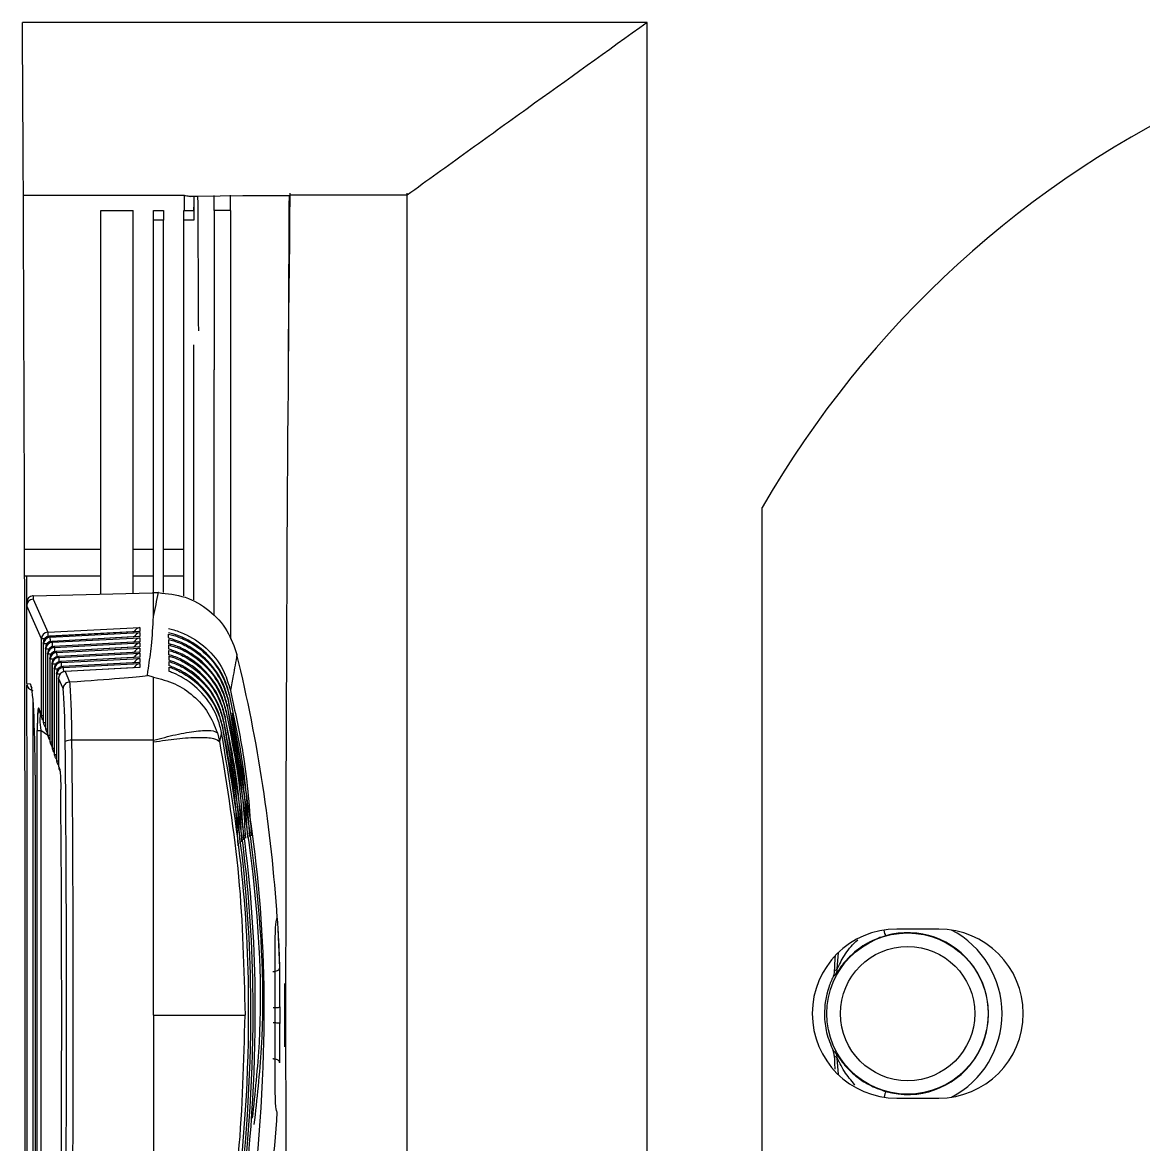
# Model space of a CAD drawing. Extents: x 12.3 to 108.7, y 1.1 to 80.4.
# Drawn here: x 73.858 to 75.515, y 32.498 to 34.158 of the extents above; entities that cross this region are included whole.
import ezdxf

# ---------------------------------------------------------------- set-up
doc = ezdxf.new("R2010")
doc.units = 0
doc.header["$MEASUREMENT"] = 0
doc.layers.add('OBJECT', color=7, linetype='CONTINUOUS')

msp = doc.modelspace()

# ---------------------------------------------------------------- linework, layer by layer
at = {"layer": 'OBJECT'}
for p, q in [((74.7815, 34.158), (73.8575, 34.158)), ((74.7815, 31.2261), (74.7815, 34.158)), ((74.0972, 33.902), (73.8589, 33.902)), ((74.1112, 33.9006), (74.1112, 33.8796)), ((74.1412, 33.8796), (74.1412, 33.9021)), ((74.1652, 33.8796), (74.1652, 33.9024)), ((74.253, 33.9013), (74.1836, 33.9013)), ((74.253, 33.9054), (74.253, 33.902)), ((74.4265, 33.9026), (74.253, 33.9026)), ((74.253, 33.9026), (74.253, 33.902)), ((74.253, 33.902), (74.253, 33.902)), ((74.4265, 31.4787), (74.4265, 33.9054)), ((73.9734, 33.3125), (73.9734, 33.8796)), ((73.9734, 33.8796), (74.0214, 33.8796)), ((74.0214, 33.3138), (74.0214, 33.8796)), ((74.0514, 33.8796), (74.0663, 33.8796)), ((74.0514, 33.8653), (74.0514, 33.8796)), ((74.0663, 33.8796), (74.0663, 33.8653)), ((74.0963, 33.8796), (74.1112, 33.8796)), ((74.0963, 33.8653), (74.0963, 33.8796)), ((74.1112, 33.8796), (74.1112, 33.8848)), ((74.1112, 33.8796), (74.1112, 33.8653)), ((74.1412, 33.8796), (74.1412, 33.8848)), ((74.1652, 33.8796), (74.1412, 33.8796)), ((74.1412, 33.8796), (74.1412, 33.6442)), ((74.1652, 33.8796), (74.1652, 33.246)), ((74.0663, 33.8653), (74.0514, 33.8653)), ((74.0514, 33.3146), (74.0514, 33.8653)), ((74.0663, 33.315), (74.0663, 33.8653)), ((74.1112, 33.8653), (74.0963, 33.8653)), ((74.0963, 33.3097), (74.0963, 33.8653)), ((74.1112, 33.3042), (74.1112, 33.6813)), ((74.1412, 33.2823), (74.1412, 33.6442)), ((74.9515, 31.9437), (74.9515, 33.4404)), ((73.9734, 33.3785), (73.8607, 33.3785)), ((74.0514, 33.3785), (74.0214, 33.3785)), ((74.0963, 33.3785), (74.0663, 33.3785)), ((73.9734, 33.3392), (73.8608, 33.3392)), ((74.0514, 33.3392), (74.0214, 33.3392)), ((74.0963, 33.3392), (74.0663, 33.3392)), ((73.8734, 33.3099), (73.8734, 33.3051)), ((73.8736, 33.3099), (74.0498, 33.3145)), ((74.0514, 33.2791), (74.0514, 33.3146)), ((74.053, 33.3146), (74.0582, 33.3146)), ((73.8639, 33.2951), (73.8639, 33.2999)), ((73.8855, 33.2461), (73.8639, 33.2952)), ((73.8639, 33.1801), (73.8639, 33.2951)), ((73.8734, 33.3051), (73.8949, 33.256)), ((73.8949, 33.256), (74.0309, 33.2631)), ((74.0309, 33.2631), (74.0309, 33.2572)), ((73.8855, 33.1323), (73.8855, 33.2461)), ((73.8902, 33.2461), (73.8855, 33.2461)), ((74.0297, 33.2572), (73.8976, 33.2501)), ((74.0309, 33.2572), (73.8976, 33.25)), ((73.8976, 33.2501), (73.8976, 33.25)), ((73.8976, 33.25), (73.8982, 33.2486)), ((73.8982, 33.2486), (74.0309, 33.2555)), ((74.0297, 33.2496), (73.9009, 33.2426)), ((74.0309, 33.2496), (73.9009, 33.2426)), ((73.9015, 33.2412), (74.0309, 33.2478)), ((74.0309, 33.2555), (74.0309, 33.2496)), ((74.0309, 33.2478), (74.0309, 33.2419)), ((73.8881, 33.2401), (73.8881, 33.1246)), ((73.8888, 33.2387), (73.8881, 33.2401)), ((73.8881, 33.2401), (73.8881, 33.1246)), ((73.8881, 33.2401), (73.8881, 33.2401)), ((73.8888, 33.1228), (73.8888, 33.2387)), ((73.8934, 33.2387), (73.8888, 33.2387)), ((73.8914, 33.2326), (73.8914, 33.1151)), ((73.892, 33.2312), (73.8914, 33.2326)), ((73.8914, 33.2326), (73.8914, 33.1151)), ((73.8914, 33.2326), (73.8914, 33.2326)), ((73.892, 33.1133), (73.892, 33.2312)), ((73.8967, 33.2312), (73.892, 33.2312)), ((73.9009, 33.2426), (73.9015, 33.2412)), ((73.9009, 33.2426), (73.9009, 33.2426)), ((74.0297, 33.242), (73.9041, 33.2352)), ((74.0309, 33.2419), (73.9041, 33.2351)), ((73.9041, 33.2352), (73.9041, 33.2351)), ((73.9041, 33.2351), (73.9048, 33.2337)), ((73.9048, 33.2337), (74.0309, 33.2402)), ((74.0297, 33.2343), (73.9074, 33.2278)), ((74.0309, 33.2343), (73.9074, 33.2277)), ((73.9074, 33.2278), (73.9074, 33.2277)), ((73.9074, 33.2277), (73.908, 33.2263)), ((73.908, 33.2263), (74.0309, 33.2326)), ((74.0297, 33.2267), (73.9107, 33.2203)), ((74.0309, 33.2267), (73.9107, 33.2202)), ((74.0309, 33.2402), (74.0309, 33.2343)), ((74.0309, 33.2326), (74.0309, 33.2267)), ((73.8947, 33.2252), (73.8947, 33.1055)), ((73.8953, 33.2238), (73.8947, 33.2252)), ((73.8947, 33.2252), (73.8947, 33.1055)), ((73.8947, 33.2252), (73.8947, 33.2252)), ((73.8953, 33.1037), (73.8953, 33.2238)), ((73.9, 33.2238), (73.8953, 33.2238)), ((73.8979, 33.2178), (73.8979, 33.096)), ((73.898, 33.2178), (73.8979, 33.2178)), ((73.8986, 33.2164), (73.898, 33.2178)), ((73.898, 33.2178), (73.898, 33.096)), ((73.8986, 33.0942), (73.8986, 33.2164)), ((73.9032, 33.2164), (73.8986, 33.2164)), ((73.9012, 33.2103), (73.9012, 33.0865)), ((73.9019, 33.2089), (73.9012, 33.2103)), ((73.9012, 33.2103), (73.9012, 33.0865)), ((73.9012, 33.2103), (73.9012, 33.2103)), ((73.9107, 33.2203), (73.9107, 33.2202)), ((73.9107, 33.2202), (73.9113, 33.2188)), ((73.9113, 33.2188), (74.0309, 33.225)), ((74.0297, 33.2191), (73.9139, 33.2129)), ((73.9139, 33.2129), (73.914, 33.2128)), ((74.0309, 33.2191), (73.914, 33.2128)), ((73.914, 33.2128), (73.9146, 33.2114)), ((73.9146, 33.2114), (74.0309, 33.2174)), ((74.0297, 33.2115), (73.9172, 33.2054)), ((74.0309, 33.2115), (73.9172, 33.2054)), ((74.0309, 33.225), (74.0309, 33.2191)), ((74.0309, 33.2174), (74.0309, 33.2115)), ((74.1747, 33.223), (74.1748, 33.2229)), ((73.9019, 33.0847), (73.9019, 33.2089)), ((73.9065, 33.2089), (73.9019, 33.2089)), ((73.9045, 33.2029), (73.9045, 33.077)), ((73.9051, 33.2015), (73.9045, 33.2029)), ((73.9045, 33.2029), (73.9045, 33.077)), ((73.9045, 33.2029), (73.9045, 33.2029)), ((73.9051, 33.0752), (73.9051, 33.2015)), ((73.9098, 33.2015), (73.9051, 33.2015)), ((73.9078, 33.1955), (73.9078, 33.0675)), ((73.9084, 33.194), (73.9078, 33.1955)), ((73.9078, 33.1955), (73.9078, 33.0675)), ((73.9078, 33.1955), (73.9078, 33.1955)), ((73.9084, 33.0657), (73.9084, 33.194)), ((73.913, 33.194), (73.9084, 33.194)), ((73.9172, 33.2054), (73.9179, 33.2039)), ((73.9172, 33.2054), (73.9172, 33.2054)), ((73.9179, 33.2039), (74.0309, 33.2098)), ((74.0297, 33.2039), (73.9205, 33.198)), ((74.0309, 33.2039), (73.9205, 33.1979)), ((73.9205, 33.1979), (73.9205, 33.198)), ((73.9205, 33.1979), (73.9273, 33.1825)), ((74.0309, 33.2098), (74.0309, 33.2039)), ((73.8639, 33.1801), (73.8692, 33.1797)), ((73.8639, 33.1801), (73.8639, 33.1801)), ((73.911, 33.188), (73.911, 33.058)), ((73.911, 33.188), (73.911, 33.058)), ((73.9177, 33.1728), (73.911, 33.188)), ((73.911, 33.188), (73.911, 33.188)), ((73.9273, 33.1825), (73.9277, 33.1825)), ((74.0514, 33.1896), (74.0423, 33.1919)), ((74.1638, 33.1636), (74.1635, 33.162)), ((73.8731, 33.1573), (73.8731, 32.2219)), ((74.1606, 33.1476), (74.1602, 33.146)), ((74.1622, 33.1556), (74.1619, 33.154)), ((73.8816, 33.1435), (73.8855, 33.1323)), ((73.8821, 33.1403), (73.886, 33.1291)), ((73.8822, 33.14), (73.8822, 33.1372)), ((73.8881, 33.1323), (73.8855, 33.1323)), ((74.1573, 33.1316), (74.1569, 33.13)), ((74.1589, 33.1396), (74.1586, 33.138)), ((73.8795, 32.2686), (73.8795, 33.1105)), ((73.8795, 33.1105), (73.8845, 33.1105)), ((73.8845, 33.1105), (73.8845, 32.2686)), ((73.8948, 33.1038), (73.8845, 33.1105)), ((73.8881, 33.1246), (73.8888, 33.1228)), ((73.8881, 33.1246), (73.8881, 33.1246)), ((73.8887, 33.1213), (73.8893, 33.1195)), ((73.8888, 33.1228), (73.8914, 33.1228)), ((73.8914, 33.1151), (73.892, 33.1133)), ((73.8914, 33.1151), (73.8914, 33.1151)), ((73.8919, 33.1118), (73.8926, 33.11)), ((73.892, 33.1133), (73.8947, 33.1133)), ((74.1538, 33.1156), (74.1535, 33.114)), ((74.1556, 33.1236), (74.1552, 33.122)), ((73.8947, 33.1055), (73.8953, 33.1037)), ((73.8947, 33.1055), (73.8947, 33.1055)), ((73.8952, 33.1023), (73.8958, 33.1005)), ((73.8953, 33.1037), (73.8979, 33.1037)), ((73.8979, 33.096), (73.898, 33.096)), ((73.898, 33.096), (73.8986, 33.0942)), ((73.8986, 33.0942), (73.9012, 33.0942)), ((74.0514, 33.0963), (73.9308, 33.0963)), ((74.0514, 33.0938), (74.0514, 33.0963)), ((74.1458, 33.1074), (74.1491, 33.0943)), ((74.1521, 33.1076), (74.1491, 33.0943)), ((73.8985, 33.0928), (73.8991, 33.091)), ((73.9012, 33.0865), (73.9019, 33.0847)), ((73.9012, 33.0865), (73.9012, 33.0865)), ((73.9018, 33.0833), (73.9024, 33.0815)), ((73.9019, 33.0847), (73.9045, 33.0847)), ((73.9045, 33.077), (73.9051, 33.0752)), ((73.9045, 33.077), (73.9045, 33.077)), ((73.905, 33.0738), (73.9057, 33.0719)), ((73.9051, 33.0752), (73.9078, 33.0752)), ((73.9078, 33.0675), (73.9084, 33.0657)), ((73.9078, 33.0675), (73.9078, 33.0675)), ((73.9083, 33.0642), (73.9089, 33.0624)), ((73.9084, 33.0657), (73.911, 33.0657)), ((73.8763, 33.0446), (73.8763, 32.3346)), ((73.8763, 33.0446), (73.8763, 32.3346)), ((73.8763, 33.0446), (73.8763, 33.0446)), ((73.911, 33.058), (73.9127, 33.0531)), ((73.911, 33.058), (73.911, 33.058)), ((73.9116, 33.0547), (73.9132, 33.0499)), ((74.2343, 32.833), (74.2343, 32.833)), ((74.2352, 32.8175), (74.2378, 32.7599)), ((75.2125, 32.817), (75.1505, 32.817)), ((75.0625, 32.758), (75.0641, 32.7823)), ((75.0601, 32.7496), (75.0564, 32.7466)), ((75.0581, 32.7542), (75.0625, 32.758)), ((74.2452, 32.7363), (74.2452, 32.6428)), ((74.2379, 32.7018), (74.2379, 32.7018)), ((74.2379, 32.6774), (74.2379, 32.6774)), ((75.0564, 32.6375), (75.0601, 32.6344)), ((75.0625, 32.626), (75.0581, 32.6299)), ((75.0641, 32.6018), (75.0625, 32.626)), ((75.1505, 32.567), (75.2125, 32.567)), ((74.2343, 32.5462), (74.2343, 32.5462))]:
    msp.add_line(p, q, dxfattribs=at)
at = {"layer": 'OBJECT', "flags": 128}
for points in [[(74.1836, 33.9013), (74.1165, 33.9006), (74.1062, 33.9005)], [(75.134, 32.8072), (75.1339, 32.8076), (75.1336, 32.8088), (75.1331, 32.8106), (75.1324, 32.813), (75.1317, 32.8156)], [(75.134, 32.5769), (75.1339, 32.5764), (75.1336, 32.5753), (75.1331, 32.5735), (75.1324, 32.5711), (75.1317, 32.5685)]]:
    msp.add_lwpolyline(points, dxfattribs=at)
at = {"layer": 'OBJECT'}
for radius in [0.1193, 0.0993]:
    msp.add_circle((75.1665, 32.692), radius, dxfattribs=at)
for centre, radius, start, end in [((76.2515, 32.692), 1.5, 209.9264, 65.3855), ((76.2515, 32.692), 1.5, 114.6341, 150.0736), ((73.8739, 33.2999), 0.01, 93, 180), ((73.8739, 33.2999), 0.01, 91.5, 99.5559), ((73.8739, 33.2999), 0.01, 91.5, 93), ((74.053, 33.1946), 0.12, 90.7501, 91.5), ((74.053, 33.1946), 0.12, 90, 90.7501), ((74.0582, 33.1946), 0.12, 89.8086, 90), ((73.8955, 33.246), 0.01, 93.2338, 179.4223), ((73.8981, 33.2401), 0.01, 93.0837, 180), ((73.8982, 33.24), 0.01, 93.2339, 179.4222), ((73.8988, 33.2386), 0.01, 93.2339, 179.4222), ((74.118, 33.2619), 0.2232, 181.5041, 183.1489), ((74.1974, 33.2575), 0.2993, 181.7137, 182.9384), ((73.9014, 33.2326), 0.01, 93.0837, 180), ((73.9014, 33.2325), 0.01, 93.234, 179.4221), ((73.9021, 33.2311), 0.01, 93.2338, 179.4221), ((73.9047, 33.2252), 0.01, 93.0837, 180), ((73.9047, 33.2251), 0.01, 93.2336, 179.4223), ((73.9053, 33.2237), 0.01, 93.2338, 179.4223), ((73.9079, 33.2178), 0.01, 93.0837, 180), ((73.908, 33.2177), 0.01, 93.2336, 179.4223), ((74.2038, 33.2502), 0.3025, 181.7199, 182.9305), ((74.1122, 33.2389), 0.2075, 181.4439, 183.2061), ((73.9086, 33.2163), 0.01, 93.2339, 179.4222), ((73.9112, 33.2103), 0.01, 93.0837, 180), ((73.9113, 33.2102), 0.01, 93.2338, 179.4221), ((73.9119, 33.2088), 0.01, 93.2334, 179.4223), ((73.9145, 33.2029), 0.01, 93.0837, 180), ((73.9145, 33.2028), 0.01, 93.2338, 179.4221), ((73.9152, 33.2014), 0.01, 93.2337, 179.422), ((74.1303, 33.2321), 0.2223, 181.5029, 183.1461), ((74.1334, 33.2247), 0.2222, 181.5027, 183.1447), ((74.1367, 33.2172), 0.2222, 181.5033, 183.1431), ((71.9889, 32.6896), 2.25, 3.6537, 13.7101), ((73.9178, 33.1955), 0.01, 93.0837, 180), ((73.9178, 33.1954), 0.01, 93.2338, 179.4219), ((73.9184, 33.1939), 0.01, 93.2337, 179.4222), ((73.921, 33.188), 0.01, 93.0837, 180), ((73.9211, 33.1879), 0.01, 93.2338, 179.4221), ((74.1398, 33.2098), 0.222, 181.503, 183.1424), ((73.8739, 33.1801), 0.01, 180, 265), ((73.8792, 33.1797), 0.01, 179.9797, 217.6315), ((73.8914, 33.1435), 0.00975, 179.5275, 198.9786), ((73.8952, 33.1322), 0.00975, 179.5257, 198.9791), ((73.8955, 33.1323), 0.01, 198.9828, 222.7995), ((73.8981, 33.1246), 0.01, 180, 198.9828), ((73.8979, 33.1245), 0.00975, 179.5269, 198.9792), ((73.8985, 33.1227), 0.00975, 179.5269, 198.9792), ((73.8987, 33.1228), 0.01, 198.9828, 222.774), ((73.9014, 33.1151), 0.01, 180, 198.9828), ((73.9012, 33.115), 0.00975, 179.5275, 198.9786), ((73.9018, 33.1132), 0.00975, 179.5275, 198.9786), ((73.902, 33.1133), 0.01, 198.9828, 222.7486), ((73.9047, 33.1055), 0.01, 180, 198.9828), ((73.9044, 33.1055), 0.00975, 179.5275, 198.9786), ((73.9051, 33.1037), 0.00975, 179.525, 198.9798), ((73.9053, 33.1037), 0.01, 198.9828, 222.7231), ((73.9079, 33.096), 0.01, 180, 198.9828), ((73.9077, 33.096), 0.00975, 179.5269, 198.9792), ((73.9083, 33.0941), 0.00975, 179.5275, 198.9786), ((73.9287, 33.0793), 0.0171, 82.9759, 117.544), ((73.9086, 33.0942), 0.01, 198.9828, 222.6976), ((73.9112, 33.0865), 0.01, 180, 198.9828), ((73.911, 33.0864), 0.00975, 179.5275, 198.9786), ((73.9116, 33.0846), 0.00975, 179.5269, 198.9792), ((73.9118, 33.0847), 0.01, 198.9828, 222.6721), ((73.9145, 33.077), 0.01, 180, 198.9828), ((73.9143, 33.0769), 0.00975, 179.5275, 198.9786), ((73.9149, 33.0751), 0.00975, 179.5275, 198.9786), ((73.9151, 33.0752), 0.01, 198.9828, 222.6466), ((73.9178, 33.0675), 0.01, 180, 198.9828), ((73.9175, 33.0674), 0.00975, 179.5269, 198.9792), ((73.9182, 33.0656), 0.00975, 179.5269, 198.9792), ((73.9184, 33.0657), 0.01, 198.9828, 222.6211), ((73.921, 33.058), 0.01, 180, 198.9828), ((73.9208, 33.0579), 0.00975, 179.5275, 198.9786), ((73.9225, 33.0531), 0.00975, 179.5269, 198.978), ((75.1505, 32.692), 0.125, 90, 270), ((75.2125, 32.692), 0.125, 270, 90), ((75.1665, 32.692), 0.1397, 297.8101, 62.1899), ((75.1665, 32.692), 0.1197, 254.2523, 105.7477), ((75.0425, 32.7591), 0.02, 331.6282, 356.8918), ((75.0425, 32.625), 0.02, 3.1082, 28.3718), ((71.9889, 32.6896), 2.25, 346.2899, 356.3463)]:
    msp.add_arc(centre, radius, start, end, dxfattribs=at)
for centre, major_axis, ratio, start_param, end_param in [((73.839, 32.692), (0, 2.585), 0.008727, 4.109408, 5.31537), ((74.081, 32.692), (0, 2.23), 0.008649, 5.273976, 5.285919), ((74.101, 32.692), (0, 2.21), 0.008727, 5.186916, 5.291481), ((74.2857, 32.692), (0, 2.23), 0.017455, 0.997266, 2.144327), ((74.2681, 32.692), (0, 2.23), 0.008727, 0.997266, 1.128116), ((73.842, 32.692), (0, 2.585), 0.008727, 4.948082, 4.965444), ((71.9889, 33.808), (0, 2.3412), 0.904333, 4.484542, 4.500054), ((73.8739, 33.2952), (0.00979, 0.00206), 0.992047, 1.417491, 2.929573), ((73.8739, 33.2719), (-0.0094, 0.0253), 0.138337, 0.351347, 0.357701), ((74.0314, 33.2532), (0.00731, 0.0077), 0.885668, 0.872583, 1.900342), ((74.0314, 33.2455), (0.00731, 0.0077), 0.885668, 0.872583, 1.900342), ((74.0314, 33.2379), (0.00731, 0.0077), 0.885668, 0.872583, 1.900342), ((74.0314, 33.2303), (0.00731, 0.0077), 0.885668, 0.872583, 1.900342), ((74.0314, 33.2227), (0.00731, 0.0077), 0.885668, 0.872583, 1.900342), ((74.0314, 33.2151), (0.00731, 0.0077), 0.885668, 0.872583, 1.900342), ((74.0314, 33.2075), (0.00731, 0.0077), 0.885668, 0.872583, 1.900342), ((74.0314, 33.1999), (0.00731, 0.0077), 0.885668, 0.872583, 1.900342), ((73.842, 32.692), (0, 2.585), 0.008727, 4.521297, 4.901529), ((73.8692, 33.0442), (0, 0.1355), 0.052561, 4.715395, 6.278595), ((71.7617, 33.0746), (2.2897, 0.1191), 0.00637, 5.952606, 6.193719), ((73.9251, 33.0746), (0, 0.12), 0.048402, 4.894143, 5.830764), ((73.9151, 33.0746), (0, 0.11), 0.052802, 4.894143, 5.815677), ((73.882, 33.0959), (-0.0008, 0.0482), 0.049658, 6.132152, 7.543678), ((73.892, 33.0959), (-0.0068, 0.04), 0.131783, 0.235307, 0.687541), ((73.892, 33.0959), (-0.0068, 0.04), 0.131783, 0.687541, 1.17247), ((73.8045, 32.6896), (0, 2.24), 0.052802, 4.530635, 4.894143), ((73.8145, 32.6896), (0, 2.25), 0.052568, 4.530635, 4.894143), ((73.801, 32.6896), (0, 2.1693), 0.052827, 4.557874, 4.866904), ((74.2457, 32.6896), (0, 0.1429), 0.054262, 1.485384, 1.656209)]:
    msp.add_ellipse(centre, major_axis=major_axis, ratio=ratio, start_param=start_param, end_param=end_param, dxfattribs=at)
for points, knots in [([(74.7815, 34.158), (74.7223, 34.1155), (74.6335, 34.0517), (74.5152, 33.9665), (74.4561, 33.9239), (74.4265, 33.9026)], [0, 0, 0, 0, 0.5, 0.75, 1, 1, 1, 1]), ([(74.0972, 33.902), (74.0994, 33.9019), (74.1025, 33.9017), (74.1054, 33.9008), (74.1062, 33.9005)], [0, 0, 0, 0, 0.706165, 1, 1, 1, 1]), ([(74.0586, 33.3146), (74.072, 33.3132), (74.099, 33.3105), (74.1346, 33.2897), (74.162, 33.26), (74.1706, 33.2351), (74.1747, 33.223)], [0, 0, 0, 0, 0.253584, 0.507165, 0.760848, 1, 1, 1, 1]), ([(74.0423, 33.1919), (74.0424, 33.1926), (74.0429, 33.1961), (74.0451, 33.2109), (74.0491, 33.2393), (74.0506, 33.2648), (74.0514, 33.2791)], [0, 0, 0, 0, 0.0241474, 0.1207384, 0.5071033, 1, 1, 1, 1]), ([(74.0735, 33.2614), (74.0761, 33.2608), (74.0853, 33.2586), (74.1066, 33.2503), (74.1343, 33.2306), (74.156, 33.2008), (74.1624, 33.179), (74.165, 33.17)], [0, 0, 0, 0, 0.059775, 0.207161, 0.501412, 0.795934, 1, 1, 1, 1]), ([(74.1638, 33.1636), (74.162, 33.1701), (74.1567, 33.1896), (74.1384, 33.2189), (74.1102, 33.2418), (74.0872, 33.2518), (74.0762, 33.2546), (74.0736, 33.2552)], [0, 0, 0, 0, 0.148503, 0.448596, 0.748256, 0.940445, 1, 1, 1, 1]), ([(74.0736, 33.2534), (74.0762, 33.2528), (74.0853, 33.2504), (74.1065, 33.2419), (74.1339, 33.2218), (74.1549, 33.1919), (74.161, 33.1705), (74.1635, 33.162)], [0, 0, 0, 0, 0.059495, 0.208459, 0.505892, 0.803608, 1, 1, 1, 1]), ([(74.0738, 33.2472), (74.0737, 33.248), (74.0737, 33.2501), (74.0737, 33.2522), (74.0736, 33.2534)], [0, 0, 0, 0, 0.412526, 1, 1, 1, 1]), ([(74.1622, 33.1556), (74.1605, 33.1621), (74.1552, 33.1817), (74.137, 33.211), (74.1092, 33.2337), (74.0868, 33.2437), (74.0763, 33.2465), (74.0738, 33.2472)], [0, 0, 0, 0, 0.150136, 0.4535308, 0.7564878, 0.9407209, 1, 1, 1, 1]), ([(74.0738, 33.2454), (74.0763, 33.2447), (74.0853, 33.2422), (74.1064, 33.2334), (74.1334, 33.2128), (74.1537, 33.1831), (74.1596, 33.1621), (74.1619, 33.154)], [0, 0, 0, 0, 0.059218, 0.209832, 0.510595, 0.811653, 1, 1, 1, 1]), ([(74.0739, 33.2391), (74.0739, 33.2399), (74.0739, 33.242), (74.0738, 33.2441), (74.0738, 33.2454)], [0, 0, 0, 0, 0.412495, 1, 1, 1, 1]), ([(74.1606, 33.1476), (74.1589, 33.1541), (74.1537, 33.1737), (74.1355, 33.2031), (74.1083, 33.2256), (74.0864, 33.2355), (74.0764, 33.2384), (74.0739, 33.2391)], [0, 0, 0, 0, 0.1518444, 0.4586955, 0.7651034, 0.9409948, 1, 1, 1, 1]), ([(74.074, 33.2373), (74.0764, 33.2365), (74.0854, 33.234), (74.1062, 33.2248), (74.133, 33.2039), (74.1525, 33.1742), (74.1582, 33.1537), (74.1602, 33.146)], [0, 0, 0, 0, 0.058943, 0.2112845, 0.5155345, 0.8200924, 1, 1, 1, 1]), ([(74.0741, 33.231), (74.0741, 33.2318), (74.074, 33.2339), (74.074, 33.236), (74.074, 33.2373)], [0, 0, 0, 0, 0.4124618, 1, 1, 1, 1]), ([(74.1589, 33.1396), (74.1572, 33.1461), (74.1521, 33.1657), (74.1341, 33.1952), (74.1072, 33.2174), (74.0859, 33.2274), (74.0765, 33.2302), (74.0741, 33.231)], [0, 0, 0, 0, 0.1536345, 0.4641056, 0.7741284, 0.9412657, 1, 1, 1, 1]), ([(74.0741, 33.2291), (74.0765, 33.2284), (74.0854, 33.2257), (74.106, 33.2162), (74.1325, 33.1949), (74.1513, 33.1653), (74.1567, 33.1452), (74.1586, 33.138)], [0, 0, 0, 0, 0.058671, 0.212823, 0.520728, 0.828954, 1, 1, 1, 1]), ([(74.0742, 33.2228), (74.0742, 33.2237), (74.0742, 33.2258), (74.0741, 33.2279), (74.0741, 33.2291)], [0, 0, 0, 0, 0.412434, 1, 1, 1, 1]), ([(74.1573, 33.1316), (74.1556, 33.1381), (74.1505, 33.1577), (74.1326, 33.1872), (74.1062, 33.2093), (74.0855, 33.2192), (74.0766, 33.222), (74.0742, 33.2228)], [0, 0, 0, 0, 0.155511, 0.469778, 0.783591, 0.941534, 1, 1, 1, 1]), ([(74.0743, 33.221), (74.0767, 33.2202), (74.0854, 33.2173), (74.1059, 33.2076), (74.132, 33.1858), (74.1501, 33.1564), (74.1552, 33.1367), (74.1569, 33.13)], [0, 0, 0, 0, 0.058402, 0.214452, 0.526193, 0.838268, 1, 1, 1, 1]), ([(74.0744, 33.2146), (74.0744, 33.2155), (74.0743, 33.2176), (74.0743, 33.2197), (74.0743, 33.221)], [0, 0, 0, 0, 0.412392, 1, 1, 1, 1]), ([(74.1556, 33.1236), (74.1539, 33.1301), (74.1489, 33.1497), (74.1311, 33.1793), (74.1052, 33.2011), (74.085, 33.211), (74.0767, 33.2138), (74.0744, 33.2146)], [0, 0, 0, 0, 0.157481, 0.475733, 0.793524, 0.941799, 1, 1, 1, 1]), ([(74.0744, 33.2127), (74.0768, 33.2119), (74.0854, 33.209), (74.1057, 33.1989), (74.1315, 33.1767), (74.1488, 33.1475), (74.1536, 33.1282), (74.1552, 33.122)], [0, 0, 0, 0, 0.058136, 0.216179, 0.531949, 0.848067, 1, 1, 1, 1]), ([(74.0746, 33.2063), (74.0745, 33.2072), (74.0745, 33.2093), (74.0745, 33.2115), (74.0744, 33.2127)], [0, 0, 0, 0, 0.412358, 1, 1, 1, 1]), ([(74.1748, 33.2229), (74.173, 33.2126), (74.1698, 33.195), (74.1665, 33.1774), (74.165, 33.17)], [0, 0, 0, 0, 0.581449, 1, 1, 1, 1]), ([(74.1538, 33.1156), (74.1522, 33.1221), (74.1473, 33.1417), (74.1296, 33.1714), (74.1041, 33.193), (74.0846, 33.2027), (74.0768, 33.2055), (74.0746, 33.2063)], [0, 0, 0, 0, 0.1595513, 0.4819901, 0.8039617, 0.9420606, 1, 1, 1, 1]), ([(74.0746, 33.2045), (74.0769, 33.2036), (74.0854, 33.2005), (74.1055, 33.1902), (74.1309, 33.1676), (74.1475, 33.1385), (74.1521, 33.1197), (74.1535, 33.114)], [0, 0, 0, 0, 0.057873, 0.218011, 0.538018, 0.858388, 1, 1, 1, 1]), ([(74.0747, 33.198), (74.0747, 33.1989), (74.0747, 33.2011), (74.0746, 33.2032), (74.0746, 33.2045)], [0, 0, 0, 0, 0.4123186, 1, 1, 1, 1]), ([(74.1521, 33.1076), (74.1505, 33.1141), (74.1457, 33.1337), (74.128, 33.1634), (74.103, 33.1848), (74.0841, 33.1945), (74.077, 33.1972), (74.0747, 33.198)], [0, 0, 0, 0, 0.161729, 0.488573, 0.814943, 0.942319, 1, 1, 1, 1]), ([(73.9273, 33.1825), (73.9262, 33.1823), (73.924, 33.182), (73.9211, 33.1802), (73.9189, 33.1776), (73.918, 33.1751), (73.9178, 33.1734), (73.9178, 33.1729), (73.9177, 33.1728)], [0, 0, 0, 0, 0.219281, 0.43851, 0.659245, 0.882983, 0.985834, 1, 1, 1, 1]), ([(74.0514, 33.0963), (74.0514, 33.1069), (74.0514, 33.1283), (74.0514, 33.1556), (74.0514, 33.1776), (74.0514, 33.1856), (74.0514, 33.1896)], [0, 0, 0, 0, 0.250001, 0.5, 0.750001, 1, 1, 1, 1]), ([(74.0514, 33.1896), (74.0621, 33.1869), (74.0835, 33.1814), (74.1111, 33.1627), (74.1334, 33.138), (74.1417, 33.1176), (74.1458, 33.1074)], [0, 0, 0, 0, 0.25, 0.4999998, 0.75, 1, 1, 1, 1]), ([(74.1635, 33.162), (74.1649, 33.1555), (74.1718, 33.1229), (74.186, 33.0542), (74.1905, 32.9908), (74.1932, 32.9541)], [0, 0, 0, 0, 0.095111, 0.475612, 1, 1, 1, 1]), ([(74.165, 33.17), (74.1664, 33.1635), (74.1735, 33.1309), (74.1884, 33.0599), (74.1933, 32.9941), (74.1962, 32.955)], [0, 0, 0, 0, 0.0919479, 0.4597953, 1, 1, 1, 1]), ([(74.1602, 33.146), (74.1616, 33.1395), (74.1683, 33.1068), (74.1813, 33.0425), (74.1852, 32.9836), (74.1873, 32.9514)], [0, 0, 0, 0, 0.101684, 0.508482, 1, 1, 1, 1]), ([(74.1978, 32.5372), (74.2018, 32.5746), (74.2148, 32.6945), (74.2031, 32.9001), (74.1748, 33.0648), (74.1606, 33.1476)], [0, 0, 0, 0, 0.183384, 0.589082, 1, 1, 1, 1]), ([(74.1619, 33.154), (74.1632, 33.1475), (74.1701, 33.1149), (74.1837, 33.0483), (74.1879, 32.9872), (74.1902, 32.9527)], [0, 0, 0, 0, 0.098265, 0.491386, 1, 1, 1, 1]), ([(74.2004, 32.528), (74.2046, 32.5657), (74.2183, 32.6886), (74.2067, 32.9001), (74.1771, 33.0701), (74.1622, 33.1556)], [0, 0, 0, 0, 0.180094, 0.587261, 1, 1, 1, 1]), ([(73.8803, 33.1388), (73.8802, 33.1379), (73.8799, 33.1348), (73.8796, 33.1254), (73.8795, 33.1163), (73.8795, 33.1111), (73.8795, 33.1105)], [0, 0, 0, 0, 0.168658, 0.5289182, 0.9473959, 1, 1, 1, 1]), ([(74.1569, 33.13), (74.1582, 33.1234), (74.1647, 33.0908), (74.1767, 33.0299), (74.18, 32.9747), (74.1817, 32.9461)], [0, 0, 0, 0, 0.10768, 0.538467, 1, 1, 1, 1]), ([(74.1573, 32.2475), (74.1586, 32.2541), (74.1651, 32.2868), (74.1893, 32.425), (74.2067, 32.6368), (74.197, 32.9004), (74.1705, 33.0546), (74.1573, 33.1316)], [0, 0, 0, 0, 0.022484, 0.112433, 0.473119, 0.73656, 1, 1, 1, 1]), ([(74.1586, 33.138), (74.1599, 33.1315), (74.1665, 33.0988), (74.179, 33.0363), (74.1826, 32.9794), (74.1844, 32.9491)], [0, 0, 0, 0, 0.104796, 0.524043, 1, 1, 1, 1]), ([(74.1638, 32.2155), (74.1652, 32.222), (74.1722, 32.2546), (74.1983, 32.3925), (74.2194, 32.6142), (74.2123, 32.8908), (74.1823, 33.0571), (74.168, 33.1363)], [0, 0, 0, 0, 0.0215707, 0.1078666, 0.4538934, 0.7397722, 1, 1, 1, 1]), ([(74.0514, 33.0963), (74.0625, 33.0992), (74.0856, 33.1054), (74.1159, 33.1105), (74.1383, 33.1116), (74.1434, 33.1088), (74.1458, 33.1074)], [0, 0, 0, 0, 0.241561, 0.500001, 0.75844, 1, 1, 1, 1]), ([(74.1535, 33.114), (74.1547, 33.1074), (74.161, 33.0747), (74.1721, 33.0171), (74.1749, 32.9652), (74.1762, 32.9401)], [0, 0, 0, 0, 0.113918, 0.569662, 1, 1, 1, 1]), ([(74.1538, 32.2636), (74.1551, 32.2701), (74.1614, 32.3028), (74.1847, 32.4412), (74.2001, 32.6477), (74.1898, 32.9003), (74.1658, 33.0438), (74.1538, 33.1156)], [0, 0, 0, 0, 0.023339, 0.116711, 0.491126, 0.745563, 1, 1, 1, 1]), ([(74.1552, 33.122), (74.1565, 33.1154), (74.1629, 33.0827), (74.1744, 33.0236), (74.1774, 32.9703), (74.1789, 32.9436)], [0, 0, 0, 0, 0.111001, 0.555076, 1, 1, 1, 1]), ([(74.1556, 32.2556), (74.1569, 32.2621), (74.1633, 32.2948), (74.187, 32.4331), (74.2034, 32.6418), (74.1934, 32.9), (74.1682, 33.0488), (74.1556, 33.1236)], [0, 0, 0, 0, 0.022904, 0.114532, 0.481954, 0.739618, 1, 1, 1, 1]), ([(74.0514, 33.0938), (74.0631, 33.0956), (74.0874, 33.0994), (74.1192, 33.1011), (74.1423, 33.0996), (74.1469, 33.096), (74.1491, 33.0943)], [0, 0, 0, 0, 0.2411698, 0.5, 0.7588318, 1, 1, 1, 1]), ([(74.0514, 32.6896), (74.0514, 32.7574), (74.0514, 32.893), (74.0514, 33.0269), (74.0514, 33.0938)], [0, 0, 0, 0, 0.5, 1, 1, 1, 1]), ([(74.1491, 33.0943), (74.16, 33.0277), (74.1819, 32.8937), (74.1851, 32.758), (74.1867, 32.6896)], [0, 0, 0, 0, 0.496376, 1, 1, 1, 1]), ([(74.1521, 32.2716), (74.1533, 32.2781), (74.1596, 32.3109), (74.1823, 32.4493), (74.1968, 32.6528), (74.1863, 32.9), (74.1635, 33.0382), (74.1521, 33.1076)], [0, 0, 0, 0, 0.023792, 0.118973, 0.500646, 0.749188, 1, 1, 1, 1]), ([(73.9127, 33.0531), (73.9129, 33.0522), (73.9133, 33.0503), (73.9138, 33.0429), (73.9141, 33.0336), (73.9142, 33.0267), (73.9143, 33.0234)], [0, 0, 0, 0, 0.26188, 0.524407, 0.776419, 1, 1, 1, 1]), ([(74.2343, 32.5462), (74.2336, 32.5477), (74.2321, 32.5508), (74.2313, 32.5752), (74.2312, 32.6112), (74.2314, 32.6564), (74.2314, 32.7054), (74.2312, 32.7528), (74.2312, 32.793), (74.2317, 32.8213), (74.233, 32.8321), (74.234, 32.8328), (74.2343, 32.833)], [0, 0, 0, 0, 0.106547, 0.213092, 0.319763, 0.426916, 0.534499, 0.642268, 0.74996, 0.857311, 0.964156, 1, 1, 1, 1]), ([(74.2343, 32.833), (74.2344, 32.8314), (74.2346, 32.8282), (74.2361, 32.8037), (74.2372, 32.7777), (74.2377, 32.7616), (74.2378, 32.7593)], [0, 0, 0, 0, 0.31557, 0.631102, 0.947588, 1, 1, 1, 1]), ([(75.134, 32.8072), (75.1266, 32.8047), (75.1172, 32.8015), (75.0993, 32.7919), (75.0816, 32.7784), (75.068, 32.7619), (75.0614, 32.7515), (75.0605, 32.7502), (75.0601, 32.7496)], [0, 0, 0, 0, 0.178293, 0.223737, 0.489481, 0.749209, 0.89487, 1, 1, 1, 1]), ([(75.0625, 32.758), (75.0627, 32.7585), (75.063, 32.759), (75.0648, 32.7627), (75.0699, 32.7727), (75.0786, 32.7879), (75.0893, 32.7978), (75.0927, 32.8009)], [0, 0, 0, 0, 0.118806, 0.145402, 0.366104, 0.795736, 1, 1, 1, 1]), ([(75.0592, 32.7766), (75.0589, 32.7734), (75.0585, 32.7662), (75.0582, 32.7587), (75.0581, 32.7549), (75.0581, 32.7542)], [0, 0, 0, 0, 0.3798211, 0.8757067, 1, 1, 1, 1]), ([(74.228, 32.7542), (74.2282, 32.7543), (74.229, 32.7543), (74.2308, 32.7545), (74.2333, 32.755), (74.2358, 32.7562), (74.2375, 32.7577), (74.2377, 32.7588), (74.2378, 32.7593)], [0, 0, 0, 0, 0.048564, 0.140162, 0.35514, 0.570099, 0.785054, 1, 1, 1, 1]), ([(74.2378, 32.7599), (74.2378, 32.745), (74.2379, 32.7263), (74.2379, 32.706), (74.2379, 32.7018)], [0, 0, 0, 0, 0.791837, 1, 1, 1, 1]), ([(75.0564, 32.7466), (75.0541, 32.7414), (75.0462, 32.7236), (75.0422, 32.6951), (75.0457, 32.6631), (75.0527, 32.6462), (75.0564, 32.6375)], [0, 0, 0, 0, 0.1508918, 0.5168463, 0.7496644, 1, 1, 1, 1]), ([(75.0581, 32.7542), (75.0578, 32.7516), (75.0574, 32.7489), (75.0564, 32.7466), (75.0564, 32.7466)], [0, 0, 0, 0, 0.984681, 1, 1, 1, 1]), ([(74.2281, 32.7009), (74.2287, 32.7009), (74.2295, 32.7009), (74.2314, 32.7009), (74.2338, 32.701), (74.2362, 32.7012), (74.2378, 32.7015), (74.2379, 32.7017), (74.2379, 32.7018)], [0, 0, 0, 0, 0.101757, 0.160246, 0.37018, 0.580127, 0.790056, 1, 1, 1, 1]), ([(74.0514, 32.6896), (74.0514, 32.6218), (74.0514, 32.4862), (74.0514, 32.3523), (74.0514, 32.2853)], [0, 0, 0, 0, 0.5, 1, 1, 1, 1]), ([(74.0514, 32.6896), (74.0679, 32.6896), (74.1022, 32.6896), (74.1468, 32.6896), (74.1786, 32.6896), (74.184, 32.6896), (74.1867, 32.6896)], [0, 0, 0, 0, 0.240772, 0.499999, 0.759226, 1, 1, 1, 1]), ([(74.1491, 32.2849), (74.16, 32.3514), (74.1819, 32.4854), (74.1851, 32.6212), (74.1867, 32.6896)], [0, 0, 0, 0, 0.496376, 1, 1, 1, 1]), ([(74.2379, 32.6774), (74.2379, 32.6775), (74.2378, 32.6777), (74.2362, 32.6779), (74.2338, 32.6781), (74.2314, 32.6782), (74.2295, 32.6783), (74.2287, 32.6783), (74.2281, 32.6783)], [0, 0, 0, 0, 0.209944, 0.419873, 0.62982, 0.839754, 0.898243, 1, 1, 1, 1]), ([(74.2379, 32.6774), (74.2379, 32.6613), (74.2378, 32.641), (74.2378, 32.623), (74.2378, 32.6193)], [0, 0, 0, 0, 0.7918097, 1, 1, 1, 1]), ([(75.0581, 32.6299), (75.0578, 32.6325), (75.0574, 32.6351), (75.0564, 32.6374), (75.0564, 32.6375)], [0, 0, 0, 0, 0.984681, 1, 1, 1, 1]), ([(75.0581, 32.6299), (75.0582, 32.6272), (75.0583, 32.6213), (75.0588, 32.6138), (75.059, 32.6097)], [0, 0, 0, 0, 0.447553, 1, 1, 1, 1]), ([(75.0601, 32.6344), (75.0603, 32.6341), (75.061, 32.6333), (75.0647, 32.6272), (75.0732, 32.6154), (75.0878, 32.6005), (75.1091, 32.5857), (75.1258, 32.5798), (75.134, 32.5769)], [0, 0, 0, 0, 0.0758799, 0.2015984, 0.3497122, 0.6003909, 0.8017777, 1, 1, 1, 1]), ([(74.2378, 32.6199), (74.2377, 32.6204), (74.2375, 32.6215), (74.2358, 32.623), (74.2333, 32.6241), (74.2308, 32.6247), (74.229, 32.6249), (74.2282, 32.6249), (74.228, 32.6249)], [0, 0, 0, 0, 0.214946, 0.429901, 0.64486, 0.859838, 0.951436, 1, 1, 1, 1]), ([(75.0885, 32.5864), (75.083, 32.5931), (75.0741, 32.6038), (75.0668, 32.6172), (75.0633, 32.6246), (75.0627, 32.6257), (75.0625, 32.626)], [0, 0, 0, 0, 0.4318538, 0.6879047, 0.8879368, 1, 1, 1, 1])]:
    msp.add_open_spline(points, degree=3, knots=knots, dxfattribs=at)

doc.saveas('drawing.dxf')
